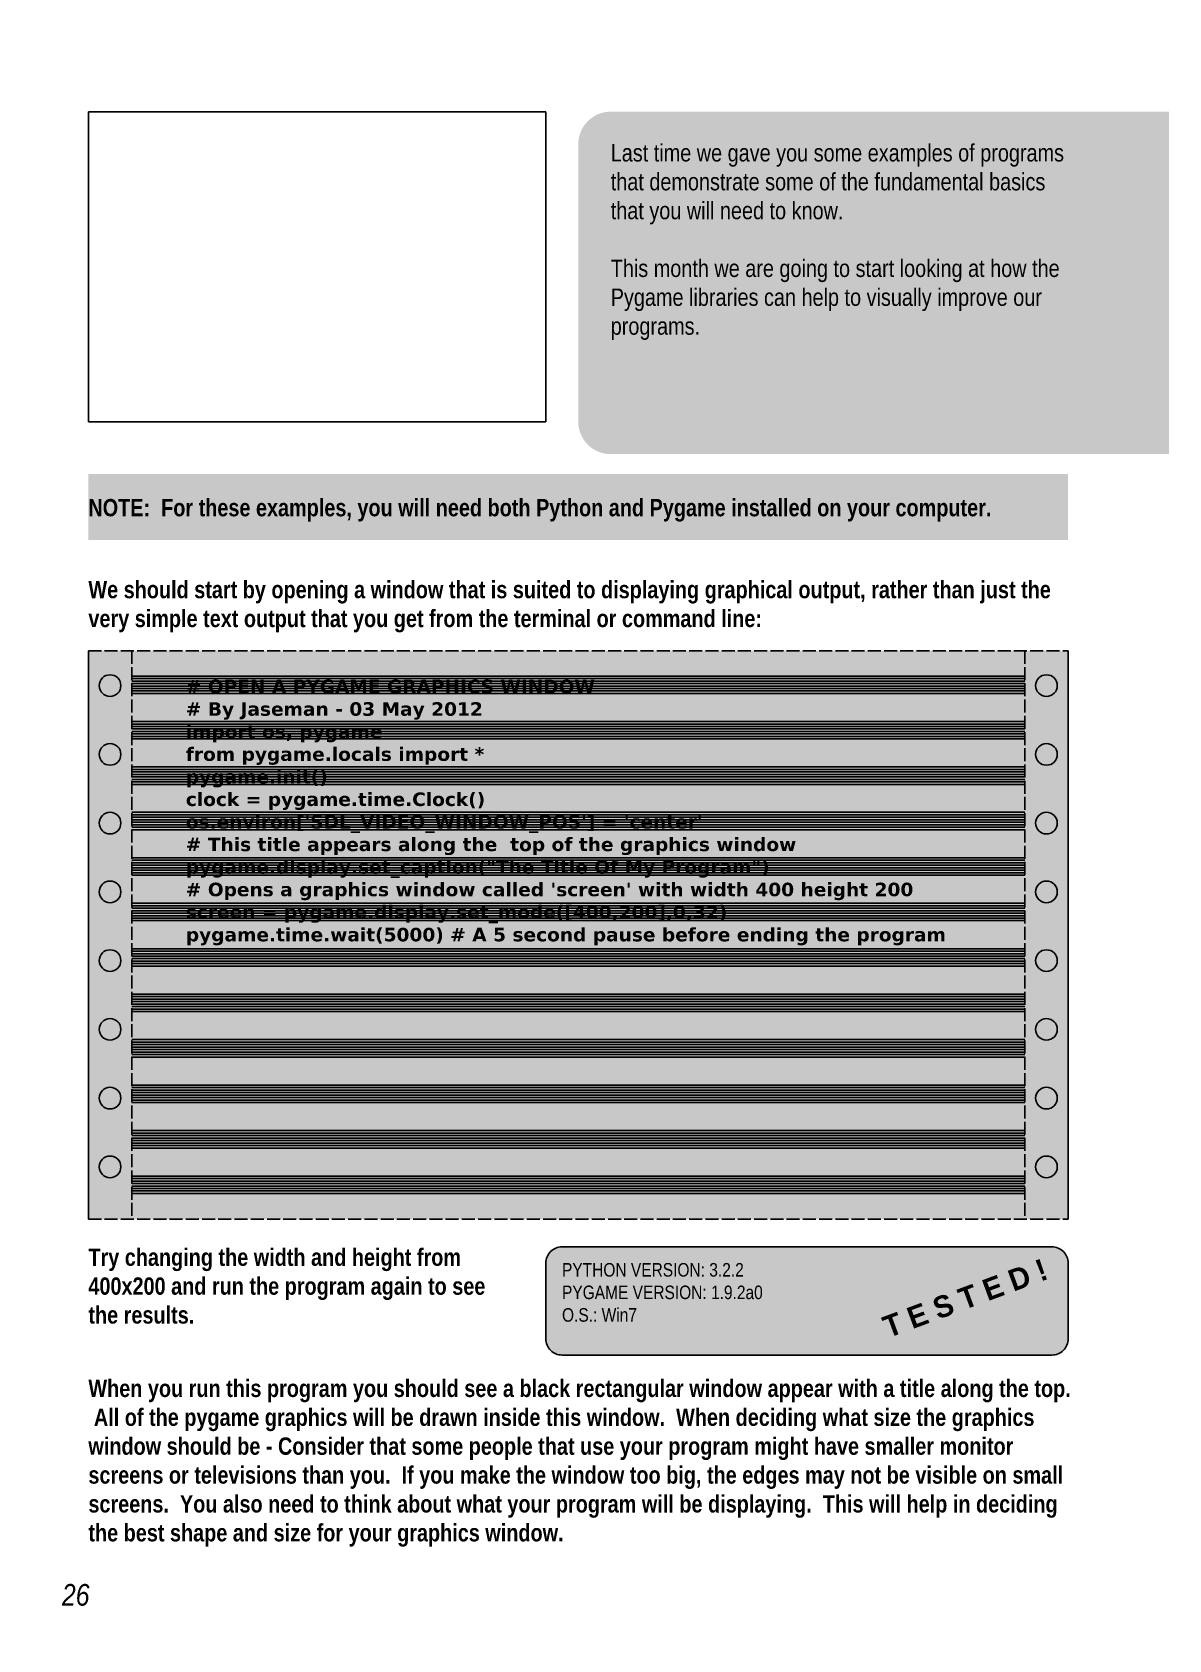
# Paper-space layout 'Page26' of a CAD drawing. Header units: millimetres. Extents: x 17 to 227, y -86 to 211.
# The model-space entities are those that its viewports show. They can reach past a viewport. Long polylines and large blocks are cut down to what shows.
import ezdxf

# ---------------------------------------------------------------- set-up
doc = ezdxf.new("R2010")
doc.units = ezdxf.units.MM
doc.header["$LTSCALE"] = 0.2
doc.linetypes.add('ACAD_ISO02W100', pattern=[15, 12, -3])
doc.layers.get('Defpoints').update_dxf_attribs({"color": 6})
for name, color, linetype in [('Background Fill', 3, 'Continuous'), ('Images', 7, 'Continuous'), ('Text', 7, 'Continuous')]:
    doc.layers.add(name, color=color, linetype=linetype)
doc.layers.get('Defpoints').off()
doc.styles.get("Standard").update_dxf_attribs({"font": 'arial.ttf'})
picture_1 = doc.add_image_def('image1.png', size_in_pixel=(512, 347))

msp = doc.modelspace()

# ---------------------------------------------------------------- hatches: boundary and pattern name
at = {"layer": 'Background Fill', "true_color": 0x0a5180}
h = msp.add_hatch(color=146, dxfattribs=at)
h.dxf.hatch_style = 1
edge = h.paths.add_edge_path()
edge.add_line((1384.91, 218.73), (1384.91, 282))
edge.add_line((1384.91, 282), (1281.41, 282))
edge.add_arc((1281.41, 276), 6, 90, 180)
edge.add_line((1275.41, 276), (1275.41, 224.73))
edge.add_arc((1281.41, 224.73), 6, 180, 270)
edge.add_line((1281.41, 218.73), (1384.91, 218.73))
at = {"layer": 'Background Fill', "true_color": 0xfefae6}
h = msp.add_hatch(color=7, dxfattribs=at)
h.dxf.hatch_style = 1
h.paths.add_polyline_path([(1184.91, 77.4), (1192.91, 77.4), (1192.91, 182.4), (1184.91, 182.4)])
h.paths.add_polyline_path([(1186.91, 175.97, -1), (1190.91, 175.97, -1)], flags=16)
h.paths.add_polyline_path([(1190.91, 163.27, -1), (1186.91, 163.27, -1)], flags=16)
h.paths.add_polyline_path([(1190.91, 150.57, -1), (1186.91, 150.57, -1)], flags=16)
h.paths.add_polyline_path([(1190.91, 137.87, -1), (1186.91, 137.87, -1)], flags=16)
h.paths.add_polyline_path([(1190.91, 125.17, -1), (1186.91, 125.17, -1)], flags=16)
h.paths.add_polyline_path([(1190.91, 112.47, -1), (1186.91, 112.47, -1)], flags=16)
h.paths.add_polyline_path([(1190.91, 99.77, -1), (1186.91, 99.77, -1)], flags=16)
h.paths.add_polyline_path([(1190.91, 87.07, -1), (1186.91, 87.07, -1)], flags=16)
h.paths.add_polyline_path([(1365.91, 182.4), (1357.91, 182.4), (1357.91, 77.4), (1365.91, 77.4)])
h.paths.add_polyline_path([(1359.91, 175.97, -1), (1363.91, 175.97, -1)], flags=16)
h.paths.add_polyline_path([(1363.91, 163.27, -1), (1359.91, 163.27, -1)], flags=16)
h.paths.add_polyline_path([(1363.91, 150.57, -1), (1359.91, 150.57, -1)], flags=16)
h.paths.add_polyline_path([(1363.91, 137.87, -1), (1359.91, 137.87, -1)], flags=16)
h.paths.add_polyline_path([(1363.91, 125.17, -1), (1359.91, 125.17, -1)], flags=16)
h.paths.add_polyline_path([(1363.91, 112.47, -1), (1359.91, 112.47, -1)], flags=16)
h.paths.add_polyline_path([(1363.91, 99.77, -1), (1359.91, 99.77, -1)], flags=16)
h.paths.add_polyline_path([(1363.91, 87.07, -1), (1359.91, 87.07, -1)], flags=16)
h = msp.add_hatch(color=7, dxfattribs=at)
h.dxf.hatch_style = 1
edge = h.paths.add_edge_path()
edge.add_arc((1272.41, 69.3), 3, 90, 180, ccw=False)
edge.add_line((1272.41, 72.3), (1362.91, 72.3))
edge.add_arc((1362.91, 69.3), 3, 0, 90, ccw=False)
edge.add_line((1365.91, 69.3), (1365.91, 55.3))
edge.add_arc((1362.91, 55.3), 3, -90, 0, ccw=False)
edge.add_line((1362.91, 52.3), (1272.41, 52.3))
edge.add_arc((1272.41, 55.3), 3, 180, 270, ccw=False)
edge.add_line((1269.41, 55.3), (1269.41, 69.3))

# ---------------------------------------------------------------- linework, layer by layer
at = {"color": 254, "linetype": 'ACAD_ISO02W100', "true_color": 0xfcf0b6}
for p, q in [((1184.91, 182.4), (1365.91, 182.4)), ((1192.91, 182.4), (1192.91, 77.4)), ((1357.91, 182.4), (1357.91, 77.4)), ((1184.91, 77.4), (1365.91, 77.4))]:
    msp.add_line(p, q, dxfattribs=at)
at = {"color": 254, "true_color": 0xfcf0b6}
for p, q in [((1184.91, 182.4), (1184.91, 77.4)), ((1365.91, 182.4), (1365.91, 77.4))]:
    msp.add_line(p, q, dxfattribs=at)
msp.add_lwpolyline([(1269.41, 69.3, -0.414214), (1272.41, 72.3), (1362.91, 72.3, -0.414214), (1365.91, 69.3), (1365.91, 55.3, -0.414214), (1362.91, 52.3), (1272.41, 52.3, -0.414214), (1269.41, 55.3)], format="xyb", close=True, dxfattribs=at)
for centre in [(1188.91, 175.97), (1361.91, 175.97), (1188.91, 163.27), (1361.91, 163.27), (1188.91, 150.57), (1361.91, 150.57), (1188.91, 137.87), (1361.91, 137.87), (1188.91, 125.17), (1361.91, 125.17), (1188.91, 112.47), (1361.91, 112.47), (1188.91, 99.77), (1361.91, 99.77), (1188.91, 87.07), (1361.91, 87.07)]:
    msp.add_circle(centre, 2, dxfattribs=at)
at = {"layer": 'Background Fill', "color": 7, "true_color": 0xe6fef3}
for p, q in [((1192.91, 177.74), (1357.91, 177.74)), ((1192.91, 177.28), (1357.91, 177.28)), ((1192.91, 176.82), (1357.91, 176.82)), ((1192.91, 176.36), (1357.91, 176.36)), ((1192.91, 175.9), (1357.91, 175.9)), ((1192.91, 175.44), (1357.91, 175.44)), ((1192.91, 174.98), (1357.91, 174.98)), ((1192.91, 174.52), (1357.91, 174.52)), ((1192.91, 169.34), (1357.91, 169.34)), ((1192.91, 168.88), (1357.91, 168.88)), ((1192.91, 168.42), (1357.91, 168.42)), ((1192.91, 167.96), (1357.91, 167.96)), ((1192.91, 167.5), (1357.91, 167.5)), ((1192.91, 167.04), (1357.91, 167.04)), ((1192.91, 166.58), (1357.91, 166.58)), ((1192.91, 166.12), (1357.91, 166.12)), ((1192.91, 160.94), (1357.91, 160.94)), ((1192.91, 160.48), (1357.91, 160.48)), ((1192.91, 160.02), (1357.91, 160.02)), ((1192.91, 159.56), (1357.91, 159.56)), ((1192.91, 159.1), (1357.91, 159.1)), ((1192.91, 158.64), (1357.91, 158.64)), ((1192.91, 158.18), (1357.91, 158.18)), ((1192.91, 157.72), (1357.91, 157.72)), ((1192.91, 152.57), (1357.91, 152.57)), ((1192.91, 152.11), (1357.91, 152.11)), ((1192.91, 151.65), (1357.91, 151.65)), ((1192.91, 151.19), (1357.91, 151.19)), ((1192.91, 150.73), (1357.91, 150.73)), ((1192.91, 150.27), (1357.91, 150.27)), ((1192.91, 149.81), (1357.91, 149.81)), ((1192.91, 149.35), (1357.91, 149.35)), ((1192.91, 144.17), (1357.91, 144.17)), ((1192.91, 143.71), (1357.91, 143.71)), ((1192.91, 143.25), (1357.91, 143.25)), ((1192.91, 142.79), (1357.91, 142.79)), ((1192.91, 142.33), (1357.91, 142.33)), ((1192.91, 141.87), (1357.91, 141.87)), ((1192.91, 141.41), (1357.91, 141.41)), ((1192.91, 140.95), (1357.91, 140.95)), ((1192.91, 135.77), (1357.91, 135.77)), ((1192.91, 135.31), (1357.91, 135.31)), ((1192.91, 134.85), (1357.91, 134.85)), ((1192.91, 134.39), (1357.91, 134.39)), ((1192.91, 133.93), (1357.91, 133.93)), ((1192.91, 133.47), (1357.91, 133.47)), ((1192.91, 133.01), (1357.91, 133.01)), ((1192.91, 132.55), (1357.91, 132.55)), ((1192.91, 127.37), (1357.91, 127.37)), ((1192.91, 126.91), (1357.91, 126.91)), ((1192.91, 126.45), (1357.91, 126.45)), ((1192.91, 125.99), (1357.91, 125.99)), ((1192.91, 125.53), (1357.91, 125.53)), ((1192.91, 125.07), (1357.91, 125.07)), ((1192.91, 124.61), (1357.91, 124.61)), ((1192.91, 124.15), (1357.91, 124.15)), ((1192.91, 118.97), (1357.91, 118.97)), ((1192.91, 118.51), (1357.91, 118.51)), ((1192.91, 118.05), (1357.91, 118.05)), ((1192.91, 117.59), (1357.91, 117.59)), ((1192.91, 117.13), (1357.91, 117.13)), ((1192.91, 116.67), (1357.91, 116.67)), ((1192.91, 116.21), (1357.91, 116.21)), ((1192.91, 115.75), (1357.91, 115.75)), ((1192.91, 110.57), (1357.91, 110.57)), ((1192.91, 110.11), (1357.91, 110.11)), ((1192.91, 109.65), (1357.91, 109.65)), ((1192.91, 109.19), (1357.91, 109.19)), ((1192.91, 108.73), (1357.91, 108.73)), ((1192.91, 108.27), (1357.91, 108.27)), ((1192.91, 107.81), (1357.91, 107.81)), ((1192.91, 107.35), (1357.91, 107.35)), ((1192.91, 102.17), (1357.91, 102.17)), ((1192.91, 101.71), (1357.91, 101.71)), ((1192.91, 101.25), (1357.91, 101.25)), ((1192.91, 100.79), (1357.91, 100.79)), ((1192.91, 100.33), (1357.91, 100.33)), ((1192.91, 99.87), (1357.91, 99.87)), ((1192.91, 99.41), (1357.91, 99.41)), ((1192.91, 98.95), (1357.91, 98.95)), ((1192.91, 93.77), (1357.91, 93.77)), ((1192.91, 93.31), (1357.91, 93.31)), ((1192.91, 92.85), (1357.91, 92.85)), ((1192.91, 92.39), (1357.91, 92.39)), ((1192.91, 91.93), (1357.91, 91.93)), ((1192.91, 91.47), (1357.91, 91.47)), ((1192.91, 91.01), (1357.91, 91.01)), ((1192.91, 90.55), (1357.91, 90.55)), ((1192.91, 85.37), (1357.91, 85.37)), ((1192.91, 84.91), (1357.91, 84.91)), ((1192.91, 84.45), (1357.91, 84.45)), ((1192.91, 83.99), (1357.91, 83.99)), ((1192.91, 83.53), (1357.91, 83.53)), ((1192.91, 83.07), (1357.91, 83.07)), ((1192.91, 82.61), (1357.91, 82.61)), ((1192.91, 82.15), (1357.91, 82.15))]:
    msp.add_line(p, q, dxfattribs=at)
at = {"layer": 'Background Fill', "color": 2}
msp.add_solid([(1184.91, 215.07), (1365.91, 215.07), (1184.91, 202.85), (1365.91, 202.85)], dxfattribs=at)
at = {"layer": 'Background Fill', "color": 18, "true_color": 0x000000}
msp.add_solid([(1184.91, 182.4), (1365.91, 182.4), (1184.91, 77.4), (1365.91, 77.4)], dxfattribs=at)
at = {"layer": 'Background Fill', "color": 7, "true_color": 0xfefae6}
msp.add_solid([(1192.91, 182.4), (1357.91, 182.4), (1192.91, 77.4), (1357.91, 77.4)], dxfattribs=at)

# ---------------------------------------------------------------- texts
at = {"char_height": 3.2, "attachment_point": 1}
for s, width, insert in [('{\\fArial Narrow|b0|i0|c0|p34;\\C40;\\c445679;Last time we gave you some examples of programs that demonstrate some of the fundamental basics that you will need to know.\\P\\PThis month we are going to start looking at how the Pygame libraries can help to visually improve our programs.}', 84.5, (1281.41, 276)), ('{\\fArial Narrow|b1|i0|c0|p34;NOTE:  For these examples, you will need both Python and Pygame installed on your computer.}', 181, (1184.91, 210.45)), ('{\\fArial Narrow|b1|i0|c0|p34;We should start by opening a window that is suited to displaying graphical output, rather than just the very simple text output that you get from the terminal or command line:}', 181, (1184.91, 195.31)), ('{\\fArial Narrow|b1|i0|c0|p34;Try changing the width and height from 400x200 and run the program again to see the results.}', 78.5, (1184.91, 71.98)), ('{\\fArial Narrow|b1|i0|c0|p34;When you run this program you should see a black rectangular window appear with a title along the top.  All of the pygame graphics will be drawn inside this window.  When deciding what size the graphics window should be - Consider that some people that use your program might have smaller monitor screens or televisions than you.  If you make the window too big, the edges may not be visible on small screens.  You also need to think about what your program will be displaying.  This will help in deciding the best shape and size for your graphics window.}', 181, (1184.91, 47.75))]:
    msp.add_mtext_dynamic_manual_height_columns(s, width=width, gutter_width=12.5, heights=[0], dxfattribs=dict(at, insert=insert))
at = {"layer": 'Text', "char_height": 2.5, "attachment_point": 1}
for s, width, insert in [('{\\fVerdana|b1|i0|c0|p34;\\C252;# OPEN A PYGAME GRAPHICS WINDOW\\P# By Jaseman - 03 May 2012\\H2.651x; \\H0.37722x;\\Pimport os, pygame\\H2.1248x; \\H0.47062x;\\Pfrom pygame.locals import *\\H2.342x; \\H0.42698x;\\Ppygame.init()\\H2.2726x; \\H0.44002x;\\Pclock = pygame.time.Clock()\\H2.286x; \\H0.43744x;\\Pos.environ[\'SDL_VIDEO_WINDOW_POS\'] = \'center\'\\H2.2816x; \\H0.4383x;\\P# This title appears along the  top of the graphics window\\H2.2898x; \\H0.43673x;\\Ppygame.display.set_caption("The Title Of My Program")\\H2.2968x; \\H0.43539x;\\P# Opens a graphics window called \'screen\' with width 400 height 200\\H2.2877x; \\H0.43712x;\\Pscreen = pygame.display.set_mode([400,200],0,32)\\H2.281x; \\H0.4384x;\\Ppygame.time.wait(5000) # A 5 second pause before ending the program\\H2.29x; }', 145, (1202.91, 177.07)), ('{\\fArial Narrow|b0|i0|c0|p34;PYTHON VERSION: 3.2.2\\PPYGAME VERSION: 1.9.2a0\\PO.S.: Win7}', 96.5, (1272.41, 69.3))]:
    msp.add_mtext_dynamic_manual_height_columns(s, width=width, gutter_width=12.5, heights=[0], dxfattribs=dict(at, insert=insert))
at = {"layer": 'Text', "insert": (1330.15, 58.76), "char_height": 4, "attachment_point": 1, "rotation": 20.3147}
msp.add_mtext_dynamic_manual_height_columns('\\pi1.2065;{\\fViner Hand ITC|b1|i0|c0|p66;\\C21;\\c11053311;T E S T E D !}', width=33.5374, gutter_width=12.5, heights=[0], dxfattribs=at)
at = {"layer": 'Text', "color": 255, "insert": (1174.91, 10), "char_height": 4, "attachment_point": 1}
msp.add_mtext_dynamic_manual_height_columns('\\pi5.116;{\\fArial Narrow|b0|i1|c0|p34;\\C43;26}', width=10, gutter_width=12.5, heights=[0], dxfattribs=at)

# ---------------------------------------------------------------- pictures from other files: only their frames are drawn
at = {"layer": 'Images'}
image = msp.add_image(picture_1, insert=(1184.91, 224.73), size_in_units=(84.5, 57.27), dxfattribs=at)
image.dxf.flags = 7

psp = doc.layouts.new('Page26')

# ---------------------------------------------------------------- viewports
at = {"layer": 'Defpoints'}
psp.add_viewport(center=(121.75, 62.01), size=(210, 297), view_center_point=(1279.52, 148.19), view_height=297, dxfattribs=at)

doc.saveas('drawing.dxf')
